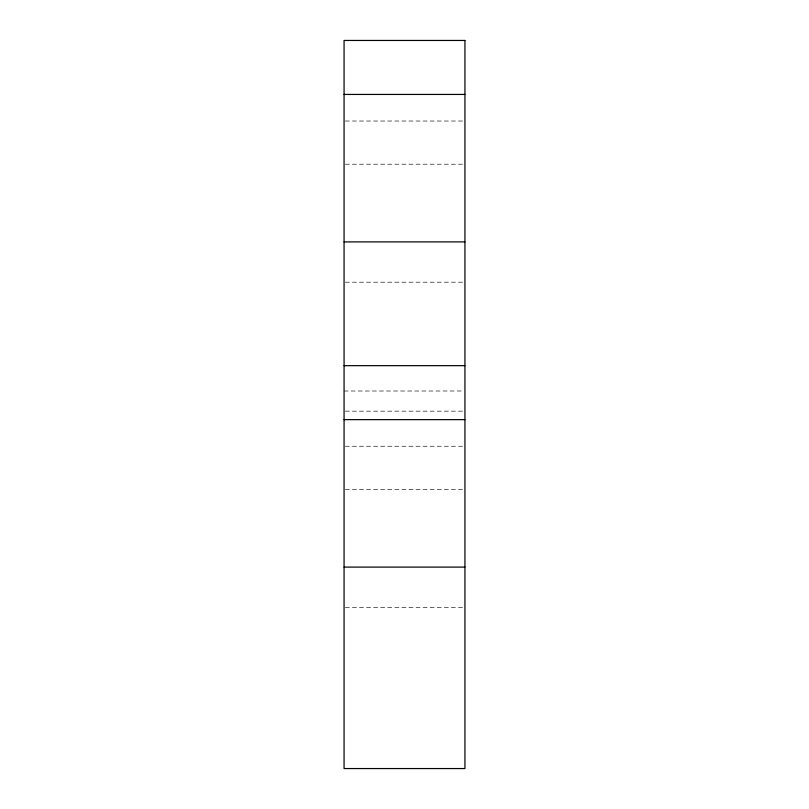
<?xml version="1.0" encoding="UTF-8"?>
<svg xmlns="http://www.w3.org/2000/svg" width="809" height="809" viewBox="0 0 809 809"><rect width="100%" height="100%" fill="white"/><g stroke="black" fill="none" stroke-linecap="round" stroke-linejoin="round"><path stroke-width="0.61" stroke-dasharray="4.04 3.03" d="M345.322 121.026L463.678 121.026M345.322 164.207L463.678 164.207M345.322 282.189L463.678 282.189M344.068 391.01L463.678 391.01M345.322 411.154L463.678 411.154M345.322 446.234L463.678 446.234M345.322 489.415L463.678 489.415M345.322 607.397L463.678 607.397"/><path stroke-width="1.21" d="M344.068 94.431L464.932 94.431M344.068 241.901L464.932 241.901M344.068 365.658L464.932 365.658M344.068 419.638L464.932 419.638M344.068 567.099L464.932 567.099M464.932 40.45L344.068 40.45L344.068 768.55L464.932 768.55L464.932 40.45"/></g></svg>
